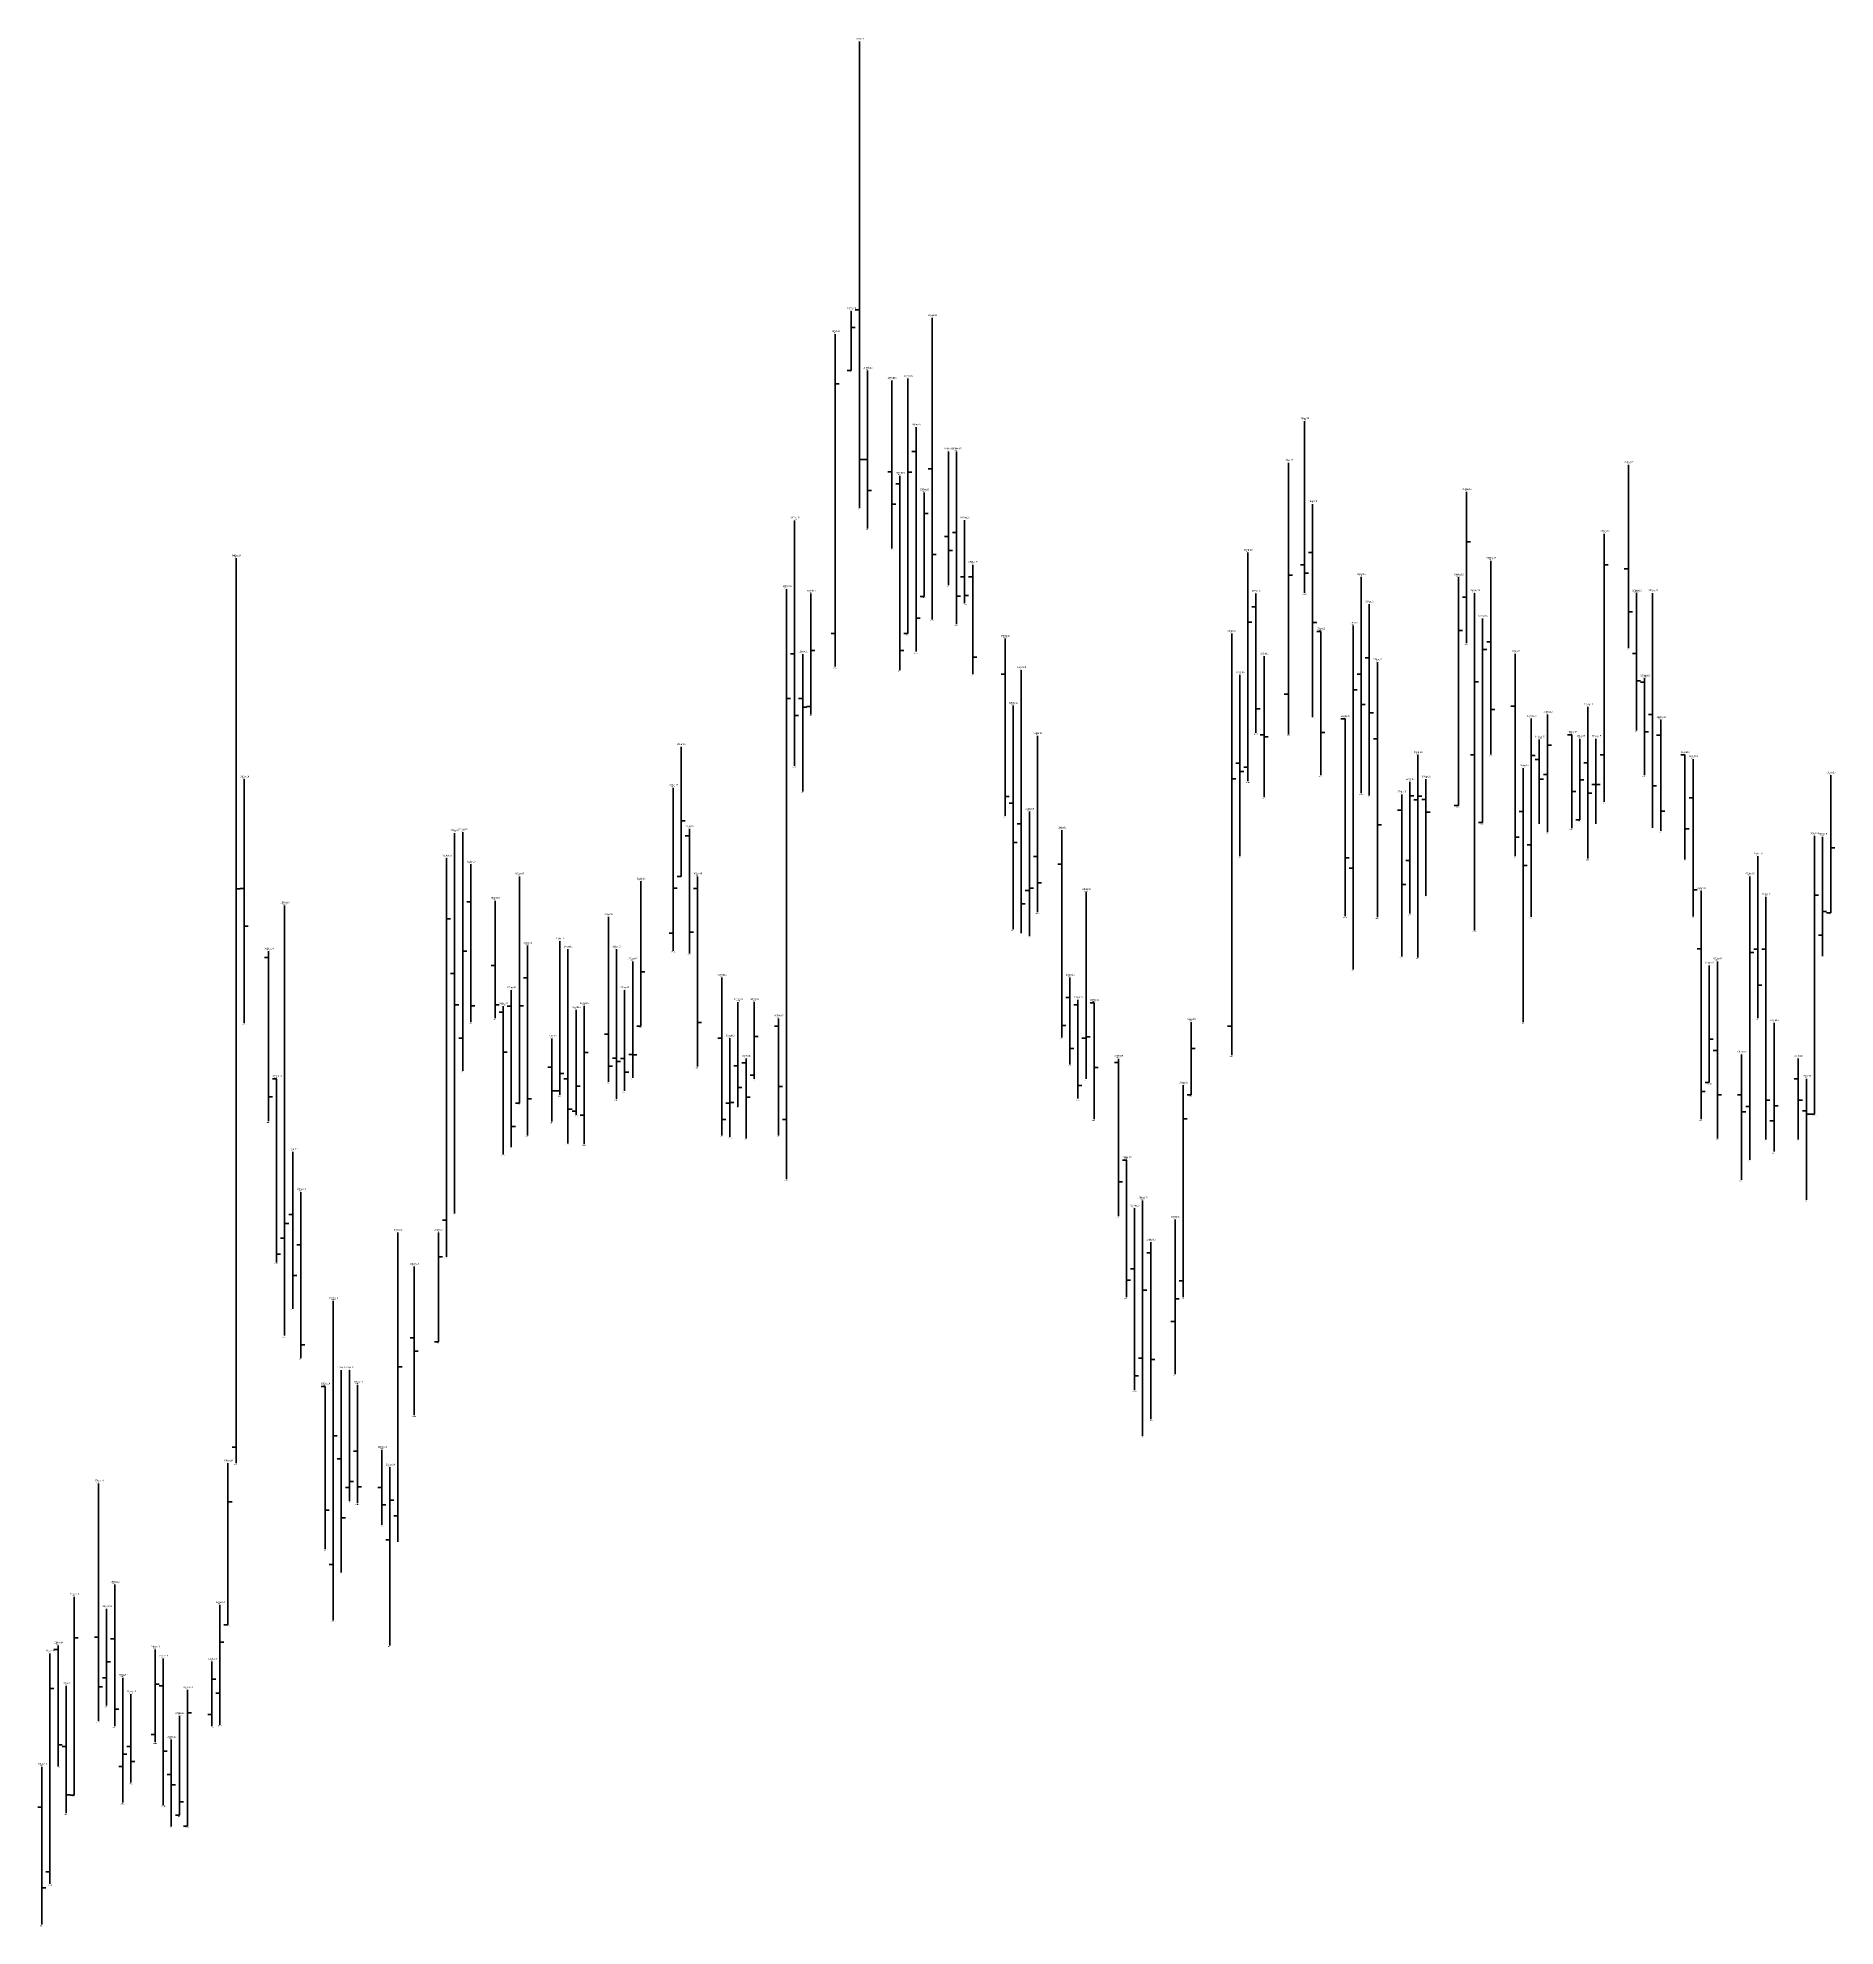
# Model space of a CAD drawing. Header units: inches. Extents: x 0 to 30000, y -20 to 2443.
# Drawn here: x 14779.5 to 15001.6, y 530.3 to 763.6 of the extents above; entities that cross this region are included whole.
import ezdxf

# ---------------------------------------------------------------- set-up
doc = ezdxf.new("R2010")
doc.units = ezdxf.units.IN
doc.header["$MEASUREMENT"] = 0
for name, color, linetype in [('DATE', 7, 'Continuous'), ('Graph', 7, 'Continuous'), ('Rate', 7, 'Continuous')]:
    doc.layers.add(name, color=color, linetype=linetype)
doc.styles.get("Standard").update_dxf_attribs({"font": 'arial.ttf'})

msp = doc.modelspace()

# ---------------------------------------------------------------- linework, layer by layer
at = {"layer": 'Graph', "color": 1, "lineweight": 35}
for p, q in [((14881, 763.15), (14881, 705.5)), ((14881, 730), (14880.5, 730)), ((14890, 729), (14890, 691.75)), ((14882, 722.5), (14882, 703)), ((14885, 721.25), (14885, 700.525)), ((14888, 715.5), (14888, 687.775)), ((14936, 716.25), (14936, 695.025)), ((14888, 712.5), (14887.5, 712.5)), ((14892, 712.5), (14892, 696)), ((14893, 712.5), (14893, 691.175)), ((14881, 711.525), (14881.5, 711.525)), ((14882, 711.5), (14881.5, 711.5)), ((14885, 710), (14884.5, 710)), ((14886, 709.5), (14886, 685.5)), ((14890, 710.35), (14889.5, 710.35)), ((14976, 710.85), (14976, 688.2)), ((14882, 707.675), (14882.5, 707.675)), ((14886, 708.5), (14885.5, 708.5)), ((14885, 705.975), (14885.5, 705.975)), ((14937, 706), (14937, 679.675)), ((14873, 703.975), (14873, 673.65)), ((14893, 702.5), (14892.5, 702.5)), ((14894, 704), (14894, 693.775)), ((14892, 702), (14891.5, 702)), ((14892, 700.25), (14892.5, 700.25)), ((14937, 700), (14936.5, 700)), ((14890, 699.775), (14890.5, 699.775)), ((14895, 698.5), (14895, 685)), ((14936, 698.5), (14935.5, 698.5)), ((14959, 699), (14959, 675.075)), ((14976, 698), (14975.5, 698)), ((14894, 697), (14893.5, 697)), ((14895, 697), (14894.5, 697)), ((14936, 697.45), (14936.5, 697.45)), ((14943, 697), (14943, 670.275)), ((14893, 694.625), (14893.5, 694.625)), ((14894, 694.7), (14894.5, 694.7)), ((14930, 693.325), (14929.5, 693.325)), ((14930, 694.95), (14930, 677.725)), ((14944, 693.625), (14944, 670)), ((14977, 694.975), (14977, 678.025)), ((14979, 695), (14979, 666)), ((14888, 691.9), (14888.5, 691.9)), ((14937, 691.375), (14937.5, 691.375)), ((14976, 692.675), (14976.5, 692.675)), ((14899, 689.375), (14899, 667.5)), ((14938, 690.275), (14937.5, 690.275)), ((14938, 690.275), (14938, 672.5)), ((14959, 689), (14958.5, 689)), ((14873, 687.5), (14872.5, 687.5)), ((14874, 687.45), (14874, 670.5)), ((14886, 687.925), (14886.5, 687.925)), ((14895, 687.075), (14895.5, 687.075)), ((14931, 687.2), (14931, 669.85)), ((14944, 687), (14943.5, 687)), ((14945, 686.475), (14945, 654.95)), ((14962, 687.5), (14962, 662.5)), ((14977, 687.55), (14976.5, 687.55)), ((14899, 685), (14898.5, 685)), ((14901, 685.5), (14901, 653)), ((14928, 684.9), (14928, 662.5)), ((14943, 685), (14942.5, 685)), ((14977, 684.175), (14977.5, 684.175)), ((14978, 684), (14977.5, 684)), ((14978, 684.475), (14978, 672.5)), ((14874, 682), (14873.5, 682)), ((14873, 679.9), (14873.5, 679.9)), ((14874, 680.9), (14874.5, 680.9)), ((14900, 681.1), (14900, 653.5)), ((14930, 680.7), (14930.5, 680.7)), ((14941, 679.45), (14940.5, 679.45)), ((14941, 679.45), (14941, 655.075)), ((14943, 681.225), (14943.5, 681.225)), ((14944, 680.225), (14944.5, 680.225)), ((14959, 680.625), (14959.5, 680.625)), ((14962, 681.05), (14961.5, 681.05)), ((14971, 680.95), (14971, 662.2)), ((14979, 680), (14978.5, 680)), ((14980, 679.325), (14980, 665.65)), ((14903, 677.35), (14903, 655.575)), ((14931, 677.5), (14930.5, 677.5)), ((14931, 677.225), (14931.5, 677.225)), ((14938, 677.775), (14938.5, 677.775)), ((14945, 677), (14944.5, 677)), ((14965, 676.925), (14965, 666.5)), ((14969, 677.5), (14968.5, 677.5)), ((14969, 677.5), (14969, 665.95)), ((14978, 677.85), (14978.5, 677.85)), ((14980, 677.45), (14979.5, 677.45)), ((14965, 674.45), (14964.5, 674.45)), ((14983, 675), (14982.5, 675)), ((14983, 675), (14983, 662.1)), ((14984, 674.5), (14984, 655.05)), ((14805, 672), (14805, 641.875)), ((14928, 674), (14927.5, 674)), ((14928, 672.975), (14928.5, 672.975)), ((14951, 672), (14951, 657.6)), ((14963, 673.375), (14963, 642)), ((14965, 672.025), (14965.5, 672.025)), ((14971, 674.05), (14970.5, 674.05)), ((14899, 669.875), (14899.5, 669.875)), ((14948, 670.125), (14948, 650.1)), ((14969, 670.5), (14969.5, 670.5)), ((14971, 670.3), (14971.5, 670.3)), ((14979, 671.175), (14979.5, 671.175)), ((14984, 669.7), (14983.5, 669.7)), ((14900, 669.05), (14899.5, 669.05)), ((14948, 668.2), (14947.5, 668.2)), ((14951, 669.5), (14950.5, 669.5)), ((14951, 667.925), (14951.5, 667.925)), ((14963, 668), (14962.5, 668)), ((14980, 668.05), (14980.5, 668.05)), ((14831, 665.35), (14831, 618.35)), ((14860, 665), (14859.5, 665)), ((14860, 665.875), (14860, 650.475)), ((14901, 666.5), (14900.5, 666.5)), ((14906, 665.7), (14906, 640.1)), ((14945, 666.375), (14945.5, 666.375)), ((14983, 665.875), (14983.5, 665.875)), ((14900, 664.2), (14900.5, 664.2)), ((14962, 664.85), (14962.5, 664.85)), ((14833, 661.5), (14833, 642)), ((14903, 662.475), (14902.5, 662.475)), ((14906, 661.5), (14905.5, 661.5)), ((14941, 662.3), (14941.5, 662.3)), ((14963, 661.35), (14963.5, 661.35)), ((14992, 662.5), (14992, 642.5)), ((14805, 658.5), (14804.5, 658.5)), ((14861, 658.5), (14860.5, 658.5)), ((14861, 660), (14861, 636.5)), ((14903, 659.225), (14903.5, 659.225)), ((14948, 659), (14948.5, 659)), ((14984, 658.325), (14984.5, 658.325)), ((14985, 658.2), (14985, 630)), ((14833, 656.875), (14832.5, 656.875)), ((14836, 657), (14836, 642.5)), ((14901, 656.6), (14901.5, 656.6)), ((14993, 657.475), (14993, 627.5)), ((14805, 653.85), (14805.5, 653.85)), ((14850, 655), (14850, 634.625)), ((14840, 651.45), (14840, 628)), ((14845, 651), (14845, 627)), ((14851, 651), (14851, 632.5)), ((14860, 653.125), (14860.5, 653.125)), ((14985, 651.05), (14984.5, 651.05)), ((14992, 651), (14991.5, 651)), ((14993, 651), (14992.5, 651)), ((14808, 650), (14807.5, 650)), ((14808, 650.75), (14808, 629.75)), ((14836, 649), (14835.5, 649)), ((14853, 649.5), (14853, 635.125)), ((14987, 649.5), (14987, 627.6)), ((14831, 648), (14830.5, 648)), ((14840, 647.475), (14839.5, 647.475)), ((14864, 647.5), (14864, 628)), ((14907, 647.5), (14907, 636.775)), ((14992, 646.55), (14992.5, 646.55)), ((14831, 644.15), (14831.5, 644.15)), ((14833, 644), (14833.5, 644)), ((14836, 644.15), (14836.5, 644.15)), ((14837, 643.975), (14837, 625.65)), ((14838, 643.95), (14837.5, 643.95)), ((14838, 645.95), (14838, 626.55)), ((14852, 645.95), (14852, 633.5)), ((14866, 644.475), (14866, 631.55)), ((14907, 645.025), (14906.5, 645.025)), ((14908, 644.15), (14907.5, 644.15)), ((14908, 644.75), (14908, 632.55)), ((14910, 644.4), (14909.5, 644.4)), ((14910, 644.4), (14910, 630)), ((14837, 643.225), (14836.5, 643.225)), ((14861, 641.95), (14861.5, 641.95)), ((14871, 642.45), (14871, 628)), ((14843, 639.975), (14843, 629.7)), ((14850, 640.5), (14849.5, 640.5)), ((14864, 640), (14863.5, 640)), ((14871, 641.5), (14870.5, 641.5)), ((14906, 641.575), (14906.5, 641.575)), ((14837, 638.3), (14837.5, 638.3)), ((14851, 637.55), (14850.5, 637.55)), ((14851, 637.15), (14851.5, 637.15)), ((14852, 637.5), (14851.5, 637.5)), ((14853, 638), (14852.5, 638)), ((14853, 637.95), (14853.5, 637.95)), ((14867, 636.95), (14866.5, 636.95)), ((14867, 637.5), (14867, 627.625)), ((14907, 638.725), (14907.5, 638.725)), ((14913, 637), (14912.5, 637)), ((14913, 637.475), (14913, 618.025)), ((14987, 638.5), (14986.5, 638.5)), ((14990, 638), (14990, 622.5)), ((14997, 637.5), (14997, 627.5)), ((14809, 635), (14808.5, 635)), ((14809, 635), (14809, 612.3)), ((14843, 636.45), (14842.5, 636.45)), ((14845, 635), (14844.5, 635)), ((14850, 636.55), (14850.5, 636.55)), ((14852, 635.8), (14852.5, 635.8)), ((14866, 636.6), (14865.5, 636.6)), ((14910, 636.375), (14910.5, 636.375)), ((14997, 634.975), (14996.5, 634.975)), ((14998, 635), (14998, 620.05)), ((14808, 632.75), (14808.5, 632.75)), ((14840, 632.525), (14840.5, 632.525)), ((14843, 633.5), (14843.5, 633.5)), ((14866, 633.925), (14866.5, 633.925)), ((14867, 632.725), (14867.5, 632.725)), ((14871, 634.05), (14871.5, 634.05)), ((14908, 634.175), (14908.5, 634.175)), ((14985, 633.425), (14985.5, 633.425)), ((14987, 633.025), (14987.5, 633.025)), ((14990, 633.025), (14989.5, 633.025)), ((14993, 632.375), (14993.5, 632.375)), ((14997, 632.35), (14997.5, 632.35)), ((14845, 631.25), (14845.5, 631.25)), ((14864, 629.975), (14864.5, 629.975)), ((14990, 630.925), (14990.5, 630.925)), ((14998, 631.025), (14997.5, 631.025)), ((14998, 630.625), (14998.5, 630.625)), ((14838, 629.1), (14838.5, 629.1)), ((14811, 625.975), (14811, 606.575)), ((14914, 624.95), (14913.5, 624.95)), ((14914, 624.95), (14914, 608)), ((14812, 621), (14812, 600.5)), ((14913, 622.25), (14913.5, 622.25)), ((14915, 619), (14915, 596.525)), ((14811, 618.225), (14810.5, 618.225)), ((14812, 614.475), (14811.5, 614.475)), ((14917, 614.8), (14917, 592.925)), ((14809, 613.325), (14809.5, 613.325)), ((14826, 611.8), (14826, 593.425)), ((14915, 611.5), (14914.5, 611.5)), ((14917, 613.5), (14916.5, 613.5)), ((14811, 610.7), (14811.5, 610.7)), ((14914, 610.125), (14914.5, 610.125)), ((14812, 602.125), (14812.5, 602.125)), ((14826, 603), (14825.5, 603)), ((14826, 601.325), (14826.5, 601.325)), ((14917, 600.325), (14917.5, 600.325)), ((14817, 599), (14817, 574)), ((14915, 598.3), (14915.5, 598.3)), ((14815, 597), (14814.5, 597)), ((14815, 597), (14815, 576.9)), ((14819, 597.2), (14819, 582.55)), ((14817, 588.05), (14816.5, 588.05)), ((14819, 589), (14818.5, 589)), ((14822, 589.175), (14822, 579.9)), ((14787, 585), (14787, 555.65)), ((14819, 584.575), (14819.5, 584.575)), ((14822, 584.5), (14821.5, 584.5)), ((14815, 581.7), (14815.5, 581.7)), ((14822, 582.35), (14822.5, 582.35)), ((14817, 580.75), (14817.5, 580.75)), ((14789, 572.5), (14789, 555)), ((14782, 565), (14782, 550.05)), ((14787, 566), (14786.5, 566)), ((14789, 565.8), (14788.5, 565.8)), ((14782, 564.5), (14781.5, 564.5)), ((14795, 563.375), (14795, 545.275)), ((14783, 560), (14783, 544.25)), ((14795, 560), (14794.5, 560)), ((14787, 559.875), (14787.5, 559.875)), ((14791, 558.975), (14791, 548.05)), ((14789, 557.1), (14789.5, 557.1)), ((14796, 553.35), (14796, 542.625)), ((14782, 552.7), (14782.5, 552.7)), ((14783, 552.5), (14782.5, 552.5)), ((14791, 552.5), (14790.5, 552.5)), ((14791, 550.65), (14791.5, 550.65)), ((14795, 551.925), (14795.5, 551.925)), ((14780, 550), (14780, 530.5)), ((14796, 549.025), (14795.5, 549.025)), ((14783, 546.55), (14783.5, 546.55)), ((14796, 547.75), (14796.5, 547.75)), ((14780, 545), (14779.5, 545)), ((14780, 535.05), (14780.5, 535.05))]:
    msp.add_line(p, q, dxfattribs=at)
at = {"layer": 'Graph', "color": 3, "lineweight": 35}
for p, q in [((14880, 729.85), (14880, 722.5)), ((14878, 727), (14878, 685.925)), ((14880, 727.825), (14880.5, 727.825)), ((14880, 722.5), (14879.5, 722.5)), ((14887, 721.5), (14887, 690)), ((14878, 720.875), (14878.5, 720.875)), ((14887, 709.95), (14887.5, 709.95)), ((14934, 711.1), (14934, 677.55)), ((14889, 707.45), (14889, 694.6)), ((14956, 707.5), (14956, 688.8)), ((14889, 704.825), (14889.5, 704.825)), ((14973, 702.325), (14973, 669.225)), ((14929, 700), (14929, 671.75)), ((14956, 701.325), (14956.5, 701.325)), ((14804, 699.3), (14804, 587.5)), ((14973, 698.5), (14973.5, 698.5)), ((14872, 695.5), (14872, 622.6)), ((14934, 697.225), (14934.5, 697.225)), ((14955, 696.95), (14955, 668.75)), ((14875, 694.95), (14875, 680)), ((14889, 694.6), (14888.5, 694.6)), ((14956, 694.5), (14955.5, 694.5)), ((14957, 695), (14957, 653.325)), ((14929, 691.425), (14929.5, 691.425)), ((14942, 691), (14942, 648.5)), ((14958, 691.85), (14958, 666.65)), ((14878, 690), (14877.5, 690)), ((14887, 690), (14886.5, 690)), ((14927, 690), (14927, 637.9)), ((14955, 690.4), (14955.5, 690.4)), ((14875, 687.9), (14875.5, 687.9)), ((14958, 688.05), (14958.5, 688.05)), ((14957, 684.025), (14957.5, 684.025)), ((14872, 681.975), (14872.5, 681.975)), ((14934, 682.5), (14933.5, 682.5)), ((14942, 683.05), (14942.5, 683.05)), ((14875, 681), (14874.5, 681)), ((14964, 679.5), (14964, 655)), ((14966, 680), (14966, 665.475)), ((14970, 677), (14970, 667)), ((14972, 677), (14972, 666.5)), ((14859, 676), (14859, 660)), ((14950, 675), (14950, 650)), ((14957, 675), (14956.5, 675)), ((14964, 674.925), (14964.5, 674.925)), ((14966, 676.225), (14966.5, 676.225)), ((14973, 675), (14972.5, 675)), ((14927, 672.075), (14927.5, 672.075)), ((14929, 673.5), (14928.5, 673.5)), ((14966, 672.575), (14965.5, 672.575)), ((14970, 671.95), (14970.5, 671.95)), ((15001, 672.5), (15001, 655.5)), ((14858, 670.95), (14858, 650.825)), ((14949, 671.675), (14949, 655.4)), ((14949, 669.975), (14949.5, 669.975)), ((14950, 669.925), (14950.5, 669.925)), ((14972, 671.35), (14971.5, 671.35)), ((14972, 671.375), (14972.5, 671.375)), ((14902, 668), (14902, 652.625)), ((14950, 669.475), (14949.5, 669.475)), ((14955, 668.75), (14954.5, 668.75)), ((14832, 665.475), (14832, 636)), ((14859, 666.875), (14859.5, 666.875)), ((14958, 666.65), (14957.5, 666.65)), ((14970, 667), (14969.5, 667)), ((14999, 665), (14999, 630.625)), ((14964, 663.9), (14963.5, 663.9)), ((15000, 664.9), (15000, 650.15)), ((15001, 663.55), (15001.5, 663.55)), ((14830, 662.25), (14830, 613)), ((14942, 661), (14941.5, 661)), ((14949, 661.95), (14948.5, 661.95)), ((14804, 658.475), (14804.5, 658.475)), ((14839, 660), (14839, 632)), ((14854, 659.4), (14854, 641.5)), ((14858, 658.55), (14858.5, 658.55)), ((14859, 660), (14858.5, 660)), ((14902, 658.25), (14901.5, 658.25)), ((14902, 658.55), (14902.5, 658.55)), ((14909, 658.075), (14909, 635)), ((14991, 660), (14991, 625)), ((14810, 656.425), (14810, 603.275)), ((14999, 657.675), (14999.5, 657.675)), ((15000, 655.65), (15000.5, 655.65)), ((14830, 654.75), (14830.5, 654.75)), ((15001, 655.5), (15000.5, 655.5)), ((14844, 652), (14844, 633)), ((14858, 652.975), (14857.5, 652.975)), ((15000, 652.75), (14999.5, 652.75)), ((14832, 650.75), (14832.5, 650.75)), ((14986, 649), (14986, 634.525)), ((14991, 650.6), (14991.5, 650.6)), ((14854, 648.2), (14854.5, 648.2)), ((14839, 644), (14839.5, 644)), ((14847, 644), (14847, 626.95)), ((14868, 644.475), (14868, 635)), ((14846, 643.5), (14846, 630.525)), ((14922, 642), (14922, 633)), ((14994, 641.9), (14994, 626)), ((14832, 640), (14831.5, 640)), ((14854, 641.5), (14853.5, 641.5)), ((14865, 640), (14865, 627.825)), ((14868, 640.225), (14868.5, 640.225)), ((14909, 640), (14908.5, 640)), ((14909, 640.175), (14909.5, 640.175)), ((14927, 641.5), (14926.5, 641.5)), ((14986, 639.875), (14986.5, 639.875)), ((14847, 638.225), (14847.5, 638.225)), ((14922, 638.725), (14922.5, 638.725)), ((14844, 635.65), (14844.5, 635.65)), ((14868, 635.45), (14867.5, 635.45)), ((14844, 633.5), (14843.5, 633.5)), ((14846, 634.075), (14846.5, 634.075)), ((14921, 634.2), (14921, 608)), ((14922, 633.025), (14921.5, 633.025)), ((14986, 634.525), (14985.5, 634.525)), ((14839, 632), (14838.5, 632)), ((14846, 631), (14845.5, 631)), ((14847, 630.5), (14846.5, 630.5)), ((14865, 632), (14864.5, 632)), ((14865, 632.075), (14865.5, 632.075)), ((14872, 629.975), (14871.5, 629.975)), ((14921, 630.05), (14921.5, 630.05)), ((14991, 631.575), (14990.5, 631.575)), ((14994, 631.675), (14994.5, 631.675)), ((14999, 630.625), (14998.5, 630.625)), ((14994, 629.8), (14993.5, 629.8)), ((14916, 619.975), (14916, 590.85)), ((14810, 617.125), (14810.5, 617.125)), ((14824, 616), (14824, 577.8)), ((14829, 616), (14829, 602.5)), ((14830, 617.55), (14829.5, 617.55)), ((14920, 617.6), (14920, 598.5)), ((14810, 615.3), (14809.5, 615.3)), ((14829, 613), (14829.5, 613)), ((14921, 610.05), (14920.5, 610.05)), ((14816, 607.575), (14816, 568.075)), ((14916, 608.9), (14916.5, 608.9)), ((14920, 607.825), (14920.5, 607.825)), ((14920, 605), (14919.5, 605)), ((14829, 602.5), (14828.5, 602.5)), ((14916, 600.5), (14915.5, 600.5)), ((14818, 599), (14818, 582.825)), ((14824, 599.4), (14824.5, 599.4)), ((14816, 590.875), (14816.5, 590.875)), ((14804, 589.5), (14803.5, 589.5)), ((14803, 587.5), (14803, 567.55)), ((14823, 587), (14823, 565)), ((14818, 584.5), (14817.5, 584.5)), ((14818, 585.225), (14818.5, 585.225)), ((14803, 582.75), (14803.5, 582.75)), ((14823, 582.925), (14823.5, 582.925)), ((14824, 581), (14823.5, 581)), ((14823, 578.025), (14822.5, 578.025)), ((14816, 575), (14815.5, 575)), ((14784, 571), (14784, 546.5)), ((14788, 569.5), (14788, 557.55)), ((14802, 570), (14802, 555.2)), ((14803, 567.55), (14802.5, 567.55)), ((14784, 565.925), (14784.5, 565.925)), ((14802, 565.4), (14802.5, 565.4)), ((14781, 564), (14781, 535.525)), ((14788, 562.975), (14788.5, 562.975)), ((14794, 564.5), (14794, 553.025)), ((14801, 563), (14801, 555.025)), ((14788, 561), (14787.5, 561)), ((14790, 561), (14790, 545.575)), ((14794, 560.225), (14794.5, 560.225)), ((14801, 560.825), (14801.5, 560.825)), ((14781, 559.675), (14781.5, 559.675)), ((14798, 559.5), (14798, 542.675)), ((14802, 559.1), (14801.5, 559.1)), ((14797, 556.275), (14797, 544)), ((14798, 556.65), (14798.5, 556.65)), ((14801, 556.475), (14800.5, 556.475)), ((14794, 554), (14793.5, 554)), ((14790, 551.575), (14790.5, 551.575)), ((14790, 550.025), (14789.5, 550.025)), ((14784, 546.5), (14783.5, 546.5)), ((14797, 544), (14796.5, 544)), ((14797, 545.65), (14797.5, 545.65)), ((14798, 542.675), (14797.5, 542.675)), ((14781, 537), (14780.5, 537))]:
    msp.add_line(p, q, dxfattribs=at)

# ---------------------------------------------------------------- texts
at = {"layer": 'DATE'}
for s, p in [('19Feb15', (14880.5, 763.4)), ('18Feb15', (14879.5, 730.1)), ('28Feb15', (14889.5, 729.25)), ('16Feb15', (14877.5, 727.25)), ('20Feb15', (14881.5, 722.75)), ('23Feb15', (14884.5, 721.5)), ('25Feb15', (14886.5, 721.75)), ('15Apr15', (14935.5, 716.5)), ('26Feb15', (14887.5, 715.75)), ('02Mar15', (14891.5, 712.75)), ('03Mar15', (14892.5, 712.75)), ('24Feb15', (14885.5, 709.75)), ('13Apr15', (14933.5, 711.35)), ('25May15', (14975.5, 711.1)), ('27Feb15', (14888.5, 707.7)), ('05May15', (14955.5, 707.75)), ('16Apr15', (14936.5, 706.25)), ('11Feb15', (14872.5, 704.225)), ('04Mar15', (14893.5, 704.25)), ('22May15', (14972.5, 702.575)), ('08Apr15', (14928.5, 700.25)), ('04Dec14', (14803.5, 699.55)), ('05Mar15', (14894.5, 698.75)), ('08May15', (14958.5, 699.25)), ('10Feb15', (14871.5, 695.75)), ('13Feb15', (14874.5, 695.2)), ('09Apr15', (14929.5, 695.2)), ('22Apr15', (14942.5, 697.25)), ('04May15', (14954.5, 697.2)), ('06May15', (14956.5, 695.25)), ('26May15', (14976.5, 695.225)), ('28May15', (14978.5, 695.25)), ('23Apr15', (14943.5, 693.875)), ('17Apr15', (14937.5, 690.525)), ('21Apr15', (14941.5, 691.25)), ('07May15', (14957.5, 692.1)), ('09Mar15', (14898.5, 689.625)), ('06Apr15', (14926.5, 690.25)), ('12Feb15', (14873.5, 687.7)), ('11Mar15', (14900.5, 685.75)), ('10Apr15', (14930.5, 687.45)), ('24Apr15', (14944.5, 686.725)), ('11May15', (14961.5, 687.75)), ('07Apr15', (14927.5, 685.15)), ('27May15', (14977.5, 684.725)), ('10Mar15', (14899.5, 681.35)), ('20May15', (14970.5, 681.2)), ('20Apr15', (14940.5, 679.7)), ('13May15', (14963.5, 679.75)), ('15May15', (14965.5, 680.25)), ('29May15', (14979.5, 679.575)), ('13Mar15', (14902.5, 677.6)), ('14May15', (14964.5, 677.175)), ('18May15', (14968.5, 677.75)), ('19May15', (14969.5, 677.25)), ('21May15', (14971.5, 677.25)), ('28Jan15', (14858.5, 676.25)), ('29Apr15', (14949.5, 675.25)), ('01Jun15', (14982.5, 675.25)), ('02Jun15', (14983.5, 674.75)), ('05Dec14', (14804.5, 672.25)), ('28Apr15', (14948.5, 671.925)), ('30Apr15', (14950.5, 672.25)), ('12May15', (14962.5, 673.625)), ('19Jun15', (15000.5, 672.75)), ('27Jan15', (14857.5, 671.2)), ('27Apr15', (14947.5, 670.375)), ('12Mar15', (14901.5, 668.25)), ('31Dec14', (14830.5, 665.6)), ('01Jan15', (14831.5, 665.725)), ('29Jan15', (14859.5, 666.125)), ('16Mar15', (14905.5, 665.95)), ('17Jun15', (14998.5, 665.25)), ('18Jun15', (14999.5, 665.15)), ('30Dec14', (14829.5, 662.5)), ('10Jun15', (14991.5, 662.75)), ('02Jan15', (14832.5, 661.75)), ('08Jan15', (14838.5, 660.25)), ('30Jan15', (14860.5, 660.25)), ('09Jun15', (14990.5, 660.25)), ('23Jan15', (14853.5, 659.65)), ('19Mar15', (14908.5, 658.325)), ('03Jun15', (14984.5, 658.45)), ('10Dec14', (14809.5, 656.675)), ('05Jan15', (14835.5, 657.25)), ('11Jun15', (14992.5, 657.725)), ('19Jan15', (14849.5, 655.25)), ('08Dec14', (14807.5, 651)), ('09Jan15', (14839.5, 651.7)), ('13Jan15', (14843.5, 652.25)), ('14Jan15', (14844.5, 651.25)), ('20Jan15', (14850.5, 651.25)), ('22Jan15', (14852.5, 649.75)), ('04Jun15', (14985.5, 649.25)), ('05Jun15', (14986.5, 649.75)), ('07Jan15', (14837.5, 646.2)), ('21Jan15', (14851.5, 646.2)), ('02Feb15', (14863.5, 647.75)), ('17Mar15', (14906.5, 647.75)), ('06Jan15', (14836.5, 644.225)), ('15Jan15', (14845.5, 643.75)), ('16Jan15', (14846.5, 644.25)), ('04Feb15', (14865.5, 644.725)), ('06Feb15', (14867.5, 644.725)), ('18Mar15', (14907.5, 645)), ('20Mar15', (14909.5, 644.65)), ('09Feb15', (14870.5, 642.7)), ('01Apr15', (14921.5, 642.25)), ('12Jun15', (14993.5, 642.15)), ('12Jan15', (14842.5, 640.225)), ('03Feb15', (14864.5, 640.25)), ('05Feb15', (14866.5, 637.75)), ('23Mar15', (14912.5, 637.725)), ('08Jun15', (14989.5, 638.25)), ('15Jun15', (14996.5, 637.75)), ('09Dec14', (14808.5, 635.25)), ('31Mar15', (14920.5, 634.45)), ('16Jun15', (14997.5, 635.25)), ('11Dec14', (14810.5, 626.225)), ('24Mar15', (14913.5, 625.2)), ('12Dec14', (14811.5, 621.25)), ('25Mar15', (14914.5, 619.25)), ('26Mar15', (14915.5, 620.225)), ('24Dec14', (14823.5, 616.25)), ('29Dec14', (14828.5, 616.25)), ('30Mar15', (14919.5, 617.85)), ('27Mar15', (14916.5, 615.05)), ('26Dec14', (14825.5, 612.05)), ('16Dec14', (14815.5, 607.825)), ('15Dec14', (14814.5, 597.25)), ('17Dec14', (14816.5, 599.25)), ('18Dec14', (14817.5, 599.25)), ('19Dec14', (14818.5, 597.45)), ('03Dec14', (14802.5, 587.75)), ('22Dec14', (14821.5, 589.425)), ('23Dec14', (14822.5, 587.25)), ('17Nov14', (14786.5, 585.25)), ('19Nov14', (14788.5, 572.75)), ('14Nov14', (14783.5, 571.25)), ('18Nov14', (14787.5, 569.75)), ('02Dec14', (14801.5, 570.25)), ('12Nov14', (14781.5, 565.25)), ('24Nov14', (14793.5, 564.75)), ('11Nov14', (14780.5, 564.25)), ('25Nov14', (14794.5, 563.625)), ('01Dec14', (14800.5, 563.25)), ('13Nov14', (14782.5, 560.25)), ('20Nov14', (14789.5, 561.25)), ('28Nov14', (14797.5, 559.75)), ('21Nov14', (14790.5, 559.225)), ('27Nov14', (14796.5, 556.525)), ('26Nov14', (14795.5, 553.6)), ('10Nov14', (14779.5, 550.25))]:
    msp.add_text(s, height=0.2, dxfattribs=at).set_placement(p)
at = {"layer": 'Rate'}
for s, p in [('1526.3', (14880.75, 763.25)), ('1459.7', (14879.75, 729.95)), ('1458', (14889.75, 729.1)), ('1454', (14877.75, 727.1)), ('1445', (14879.75, 722.3)), ('1445', (14881.75, 722.6)), ('1442.5', (14884.75, 721.35)), ('1443', (14886.75, 721.6)), ('1432.5', (14935.75, 716.35)), ('1431', (14887.75, 715.6)), ('1425', (14891.75, 712.6)), ('1425', (14892.75, 712.6)), ('1419', (14885.75, 709.6)), ('1422.2', (14933.75, 711.2)), ('1421.7', (14975.75, 710.95)), ('1414.9', (14888.75, 707.55)), ('1415', (14955.75, 707.6)), ('1411', (14880.75, 705.3)), ('1412', (14936.75, 706.1)), ('1407.95', (14872.75, 704.075)), ('1406', (14881.75, 702.8)), ('1408', (14893.75, 704.1)), ('1404.65', (14972.75, 702.425)), ('1401.05', (14884.75, 700.325)), ('1400', (14928.75, 700.1)), ('1398.6', (14803.75, 699.4)), ('1397', (14894.75, 698.6)), ('1398', (14958.75, 699.1)), ('1391', (14871.75, 695.6)), ('1392', (14891.75, 695.8)), ('1394', (14942.75, 697.1)), ('1393.9', (14954.75, 697.05)), ('1389.9', (14874.75, 695.05)), ('1389.2', (14888.75, 694.4)), ('1387.55', (14893.75, 693.575)), ('1389.9', (14929.75, 695.05)), ('1390.05', (14935.75, 694.825)), ('1387.25', (14943.75, 693.725)), ('1390', (14956.75, 695.1)), ('1389.95', (14976.75, 695.075)), ('1390', (14978.75, 695.1)), ('1383.5', (14889.75, 691.55)), ('1382.35', (14892.75, 690.975)), ('1382', (14941.75, 691.1)), ('1383.7', (14957.75, 691.95)), ('1380', (14886.75, 689.8)), ('1378.75', (14898.75, 689.475)), ('1380', (14926.75, 690.1)), ('1380.55', (14937.75, 690.375)), ('1377.6', (14955.75, 688.6)), ('1374.9', (14873.75, 687.55)), ('1375.55', (14887.75, 687.575)), ('1374.4', (14930.75, 687.3)), ('1372.95', (14944.75, 686.575)), ('1375', (14961.75, 687.6)), ('1376.4', (14975.75, 688)), ('1371.85', (14877.75, 685.725)), ('1371', (14885.75, 685.3)), ('1370', (14894.75, 684.8)), ('1371', (14900.75, 685.6)), ('1369.8', (14927.75, 685)), ('1368.95', (14977.75, 684.575)), ('1362.2', (14899.75, 681.2)), ('1360', (14874.75, 679.8)), ('1359.35', (14936.75, 679.475)), ('1358.9', (14940.75, 679.55)), ('1359', (14963.75, 679.6)), ('1360', (14965.75, 680.1)), ('1361.9', (14970.75, 681.05)), ('1358.65', (14979.75, 679.425)), ('1354.7', (14902.75, 677.45)), ('1355.45', (14929.75, 677.525)), ('1355.1', (14933.75, 677.35)), ('1353.85', (14964.75, 677.025)), ('1355', (14968.75, 677.6)), ('1354', (14969.75, 677.1)), ('1354', (14971.75, 677.1)), ('1356.05', (14976.75, 677.825)), ('1352', (14858.75, 676.1)), ('1350', (14949.75, 675.1)), ('1350.15', (14958.75, 674.875)), ('1350', (14982.75, 675.1)), ('1349', (14983.75, 674.6)), ('1344', (14804.75, 672.1)), ('1347.3', (14872.75, 673.45)), ('1345', (14937.75, 672.3)), ('1344', (14950.75, 672.1)), ('1346.75', (14962.75, 673.475)), ('1345', (14977.75, 672.3)), ('1345', (15000.75, 672.6)), ('1341.9', (14857.75, 671.05)), ('1341', (14873.75, 670.3)), ('1343.5', (14928.75, 671.55)), ('1339.7', (14930.75, 669.65)), ('1340.55', (14942.75, 670.075)), ('1340', (14943.75, 669.8)), ('1340.25', (14947.75, 670.225)), ('1343.35', (14948.75, 671.775)), ('1335', (14898.75, 667.3)), ('1336', (14901.75, 668.1)), ('1337.5', (14954.75, 668.55)), ('1338.45', (14972.75, 669.025)), ('1330.7', (14830.75, 665.45)), ('1330.95', (14831.75, 665.575)), ('1331.75', (14859.75, 665.975)), ('1331.4', (14905.75, 665.8)), ('1333.3', (14957.75, 666.45)), ('1333', (14964.75, 666.3)), ('1330.95', (14965.75, 665.275)), ('1331.9', (14968.75, 665.75)), ('1334', (14969.75, 666.8)), ('1333', (14971.75, 666.3)), ('1332', (14978.75, 665.8)), ('1331.3', (14979.75, 665.45)), ('1330', (14998.75, 665.1)), ('1329.8', (14999.75, 665)), ('1325', (14991.75, 662.6)), ('1324.5', (14829.75, 662.35)), ('1323', (14832.75, 661.6)), ('1325', (14927.75, 662.3)), ('1325', (14961.75, 662.3)), ('1324.4', (14970.75, 662)), ('1324.2', (14982.75, 661.9)), ('1320', (14838.75, 660.1)), ('1318.8', (14853.75, 659.5)), ('1320', (14858.75, 659.8)), ('1320', (14860.75, 660.1)), ('1316.15', (14908.75, 658.175)), ('1316.4', (14984.75, 658.3)), ('1320', (14990.75, 660.1)), ('1312.85', (14809.75, 656.525)), ('1314', (14835.75, 657.1)), ('1315.2', (14950.75, 657.4)), ('1314.95', (14992.75, 657.575)), ('1310', (14849.75, 655.1)), ('1307', (14899.75, 653.3)), ('1311.15', (14902.75, 655.375)), ('1310.15', (14940.75, 654.875)), ('1309.9', (14944.75, 654.75)), ('1310.8', (14948.75, 655.2)), ('1310', (14963.75, 654.8)), ('1310.1', (14983.75, 654.85)), ('1311', (15000.75, 655.3)), ('1301.5', (14807.75, 650.85)), ('1302.9', (14839.75, 651.55)), ('1304', (14843.75, 652.1)), ('1302', (14844.75, 651.1)), ('1302', (14850.75, 651.1)), ('1306', (14900.75, 652.8)), ('1305.25', (14901.75, 652.425)), ('1306.65', (14956.75, 653.125)), ('1299', (14852.75, 649.6)), ('1301.65', (14857.75, 650.625)), ('1300.95', (14859.75, 650.275)), ('1300.2', (14947.75, 649.9)), ('1300', (14949.75, 649.8)), ('1298', (14985.75, 649.1)), ('1299', (14986.75, 649.6)), ('1300.3', (14999.75, 649.95)), ('1295', (14863.75, 647.6)), ('1295', (14906.75, 647.6)), ('1297', (14941.75, 648.3)), ('1287.95', (14836.75, 644.075)), ('1291.9', (14837.75, 646.05)), ('1288', (14846.75, 644.1)), ('1291.9', (14851.75, 646.05)), ('1288.95', (14865.75, 644.575)), ('1288.95', (14867.75, 644.575)), ('1289.5', (14907.75, 644.85)), ('1288.8', (14909.75, 644.5)), ('1283.75', (14804.75, 641.675)), ('1284', (14832.75, 641.8)), ('1285', (14835.75, 642.3)), ('1287', (14845.75, 643.6)), ('1284.9', (14870.75, 642.55)), ('1284', (14921.75, 642.1)), ('1284', (14962.75, 641.8)), ('1285', (14991.75, 642.3)), ('1283.8', (14993.75, 642)), ('1279.95', (14842.75, 640.075)), ('1283', (14853.75, 641.3)), ('1280', (14864.75, 640.1)), ('1280.2', (14905.75, 639.9)), ('1275', (14866.75, 637.6)), ('1274.95', (14912.75, 637.575)), ('1275.8', (14926.75, 637.7)), ('1276', (14989.75, 638.1)), ('1275', (14996.75, 637.6)), ('1270', (14808.75, 635.1)), ('1272', (14831.75, 635.8)), ('1270.25', (14852.75, 634.925)), ('1273', (14860.75, 636.3)), ('1270', (14867.75, 634.8)), ('1273.55', (14906.75, 636.575)), ('1270', (14908.75, 634.8)), ('1270', (14997.75, 635.1)), ('1266', (14843.75, 632.8)), ('1269.25', (14849.75, 634.425)), ('1265', (14850.75, 632.3)), ('1267', (14851.75, 633.3)), ('1265.1', (14907.75, 632.35)), ('1268.4', (14920.75, 634.3)), ('1266', (14921.75, 632.8)), ('1269.05', (14985.75, 634.325)), ('1264', (14838.75, 631.8)), ('1261.05', (14845.75, 630.325)), ('1263.1', (14865.75, 631.35)), ('1261.25', (14998.75, 630.425)), ('1259.5', (14807.75, 629.55)), ('1256', (14839.75, 627.8)), ('1259.4', (14842.75, 629.5)), ('1256', (14863.75, 627.8)), ('1255.65', (14864.75, 627.625)), ('1256', (14870.75, 627.8)), ('1260', (14909.75, 629.8)), ('1260', (14984.75, 629.8)), ('1251.95', (14810.75, 626.075)), ('1251.3', (14836.75, 625.45)), ('1253.1', (14837.75, 626.35)), ('1254', (14844.75, 626.8)), ('1253.9', (14846.75, 626.75)), ('1255.25', (14866.75, 627.425)), ('1255.2', (14986.75, 627.4)), ('1255', (14992.75, 627.3)), ('1252', (14993.75, 625.8)), ('1255', (14996.75, 627.3)), ('1249.9', (14913.75, 625.05)), ('1250', (14990.75, 624.8)), ('1242', (14811.75, 621.1)), ('1245.2', (14871.75, 622.4)), ('1245', (14989.75, 622.3)), ('1238', (14914.75, 619.1)), ('1239.95', (14915.75, 620.075)), ('1240.1', (14997.75, 619.85)), ('1232', (14823.75, 616.1)), ('1232', (14828.75, 616.1)), ('1236.7', (14830.75, 618.15)), ('1236.05', (14912.75, 617.825)), ('1235.2', (14919.75, 617.7)), ('1229.6', (14916.75, 614.9)), ('1224.6', (14808.75, 612.1)), ('1223.6', (14825.75, 611.9)), ('1226', (14829.75, 612.8)), ('1215.15', (14815.75, 607.675)), ('1216', (14913.75, 607.8)), ('1216', (14920.75, 607.8)), ('1213.15', (14810.75, 606.375)), ('1206.55', (14809.75, 603.075)), ('1205', (14828.75, 602.3)), ('1201', (14811.75, 600.3)), ('1198', (14816.75, 599.1)), ('1198', (14817.75, 599.1)), ('1194.4', (14818.75, 597.3)), ('1197', (14919.75, 598.3)), ('1194', (14814.75, 597.1)), ('1193.05', (14914.75, 596.325)), ('1186.85', (14825.75, 593.225)), ('1185.85', (14916.75, 592.725)), ('1181.7', (14915.75, 590.65)), ('1178.35', (14821.75, 589.275)), ('1175', (14802.75, 587.6)), ('1175', (14803.75, 587.3)), ('1174', (14822.75, 587.1)), ('1170', (14786.75, 585.1)), ('1165.65', (14817.75, 582.625)), ('1165.1', (14818.75, 582.35)), ('1159.8', (14821.75, 579.7)), ('1153.8', (14814.75, 576.7)), ('1155.6', (14823.75, 577.6)), ('1145', (14788.75, 572.6)), ('1148', (14816.75, 573.8)), ('1142', (14783.75, 571.1)), ('1139', (14787.75, 569.6)), ('1140', (14801.75, 570.1)), ('1135.1', (14802.75, 567.35)), ('1136.15', (14815.75, 567.875)), ('1130', (14781.75, 565.1)), ('1129', (14793.75, 564.6)), ('1130', (14822.75, 564.8)), ('1128', (14780.75, 564.1)), ('1126.75', (14794.75, 563.475)), ('1126', (14800.75, 563.1)), ('1120', (14782.75, 560.1)), ('1122', (14789.75, 561.1)), ('1117.95', (14790.75, 559.075)), ('1119', (14797.75, 559.6)), ('1111.3', (14786.75, 555.45)), ('1115.1', (14787.75, 557.35)), ('1112.55', (14796.75, 556.375)), ('1110', (14788.75, 554.8)), ('1106.7', (14795.75, 553.45)), ('1110.05', (14800.75, 554.825)), ('1110.4', (14801.75, 555)), ('1106.05', (14793.75, 552.825)), ('1100', (14779.75, 550.1)), ('1100.1', (14781.75, 549.85)), ('1093', (14783.75, 546.3)), ('1096.1', (14790.75, 547.85)), ('1088.5', (14782.75, 544.05)), ('1091.15', (14789.75, 545.375)), ('1090.55', (14794.75, 545.075)), ('1088', (14796.75, 543.8)), ('1085.25', (14795.75, 542.425)), ('1085.35', (14797.75, 542.475)), ('1071.05', (14780.75, 535.325)), ('1061', (14779.75, 530.3))]:
    msp.add_text(s, height=0.1, dxfattribs=at).set_placement(p)

doc.saveas('drawing.dxf')
